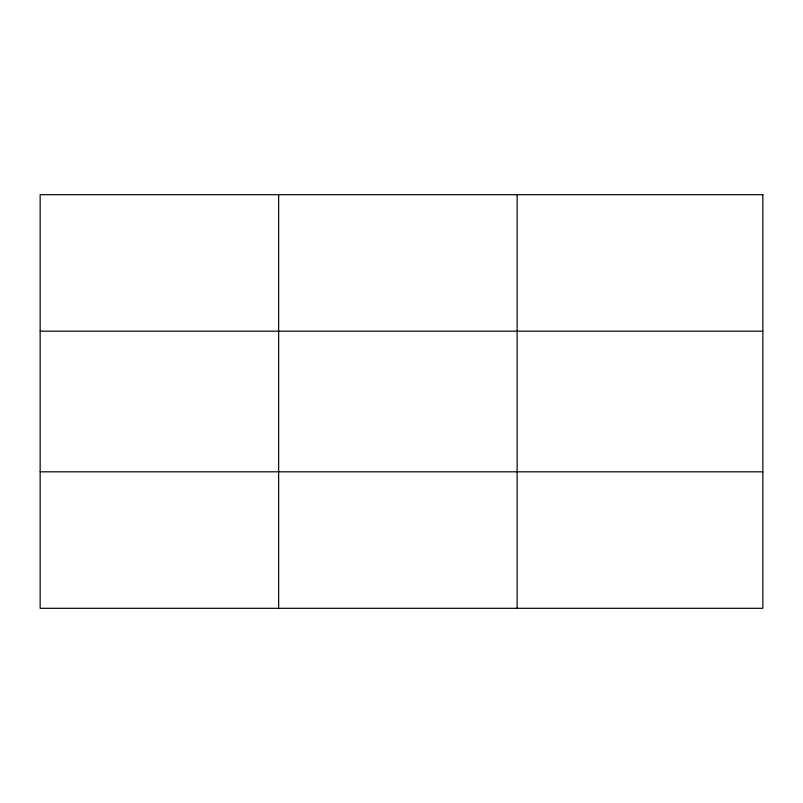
<?xml version="1.0" encoding="UTF-8"?>
<svg xmlns="http://www.w3.org/2000/svg" width="803" height="803" viewBox="0 0 803 803"><rect width="100%" height="100%" fill="white"/><g stroke="black" fill="none" stroke-linecap="round" stroke-linejoin="round"><path stroke-width="1.2" d="M278.641 194.697L278.641 608.303M517.132 194.697L517.132 608.303M40.15 331.187L762.85 331.187M40.15 471.813L762.85 471.813M762.85 194.697L762.85 608.303L40.15 608.303L40.15 194.697L762.85 194.697"/></g></svg>
